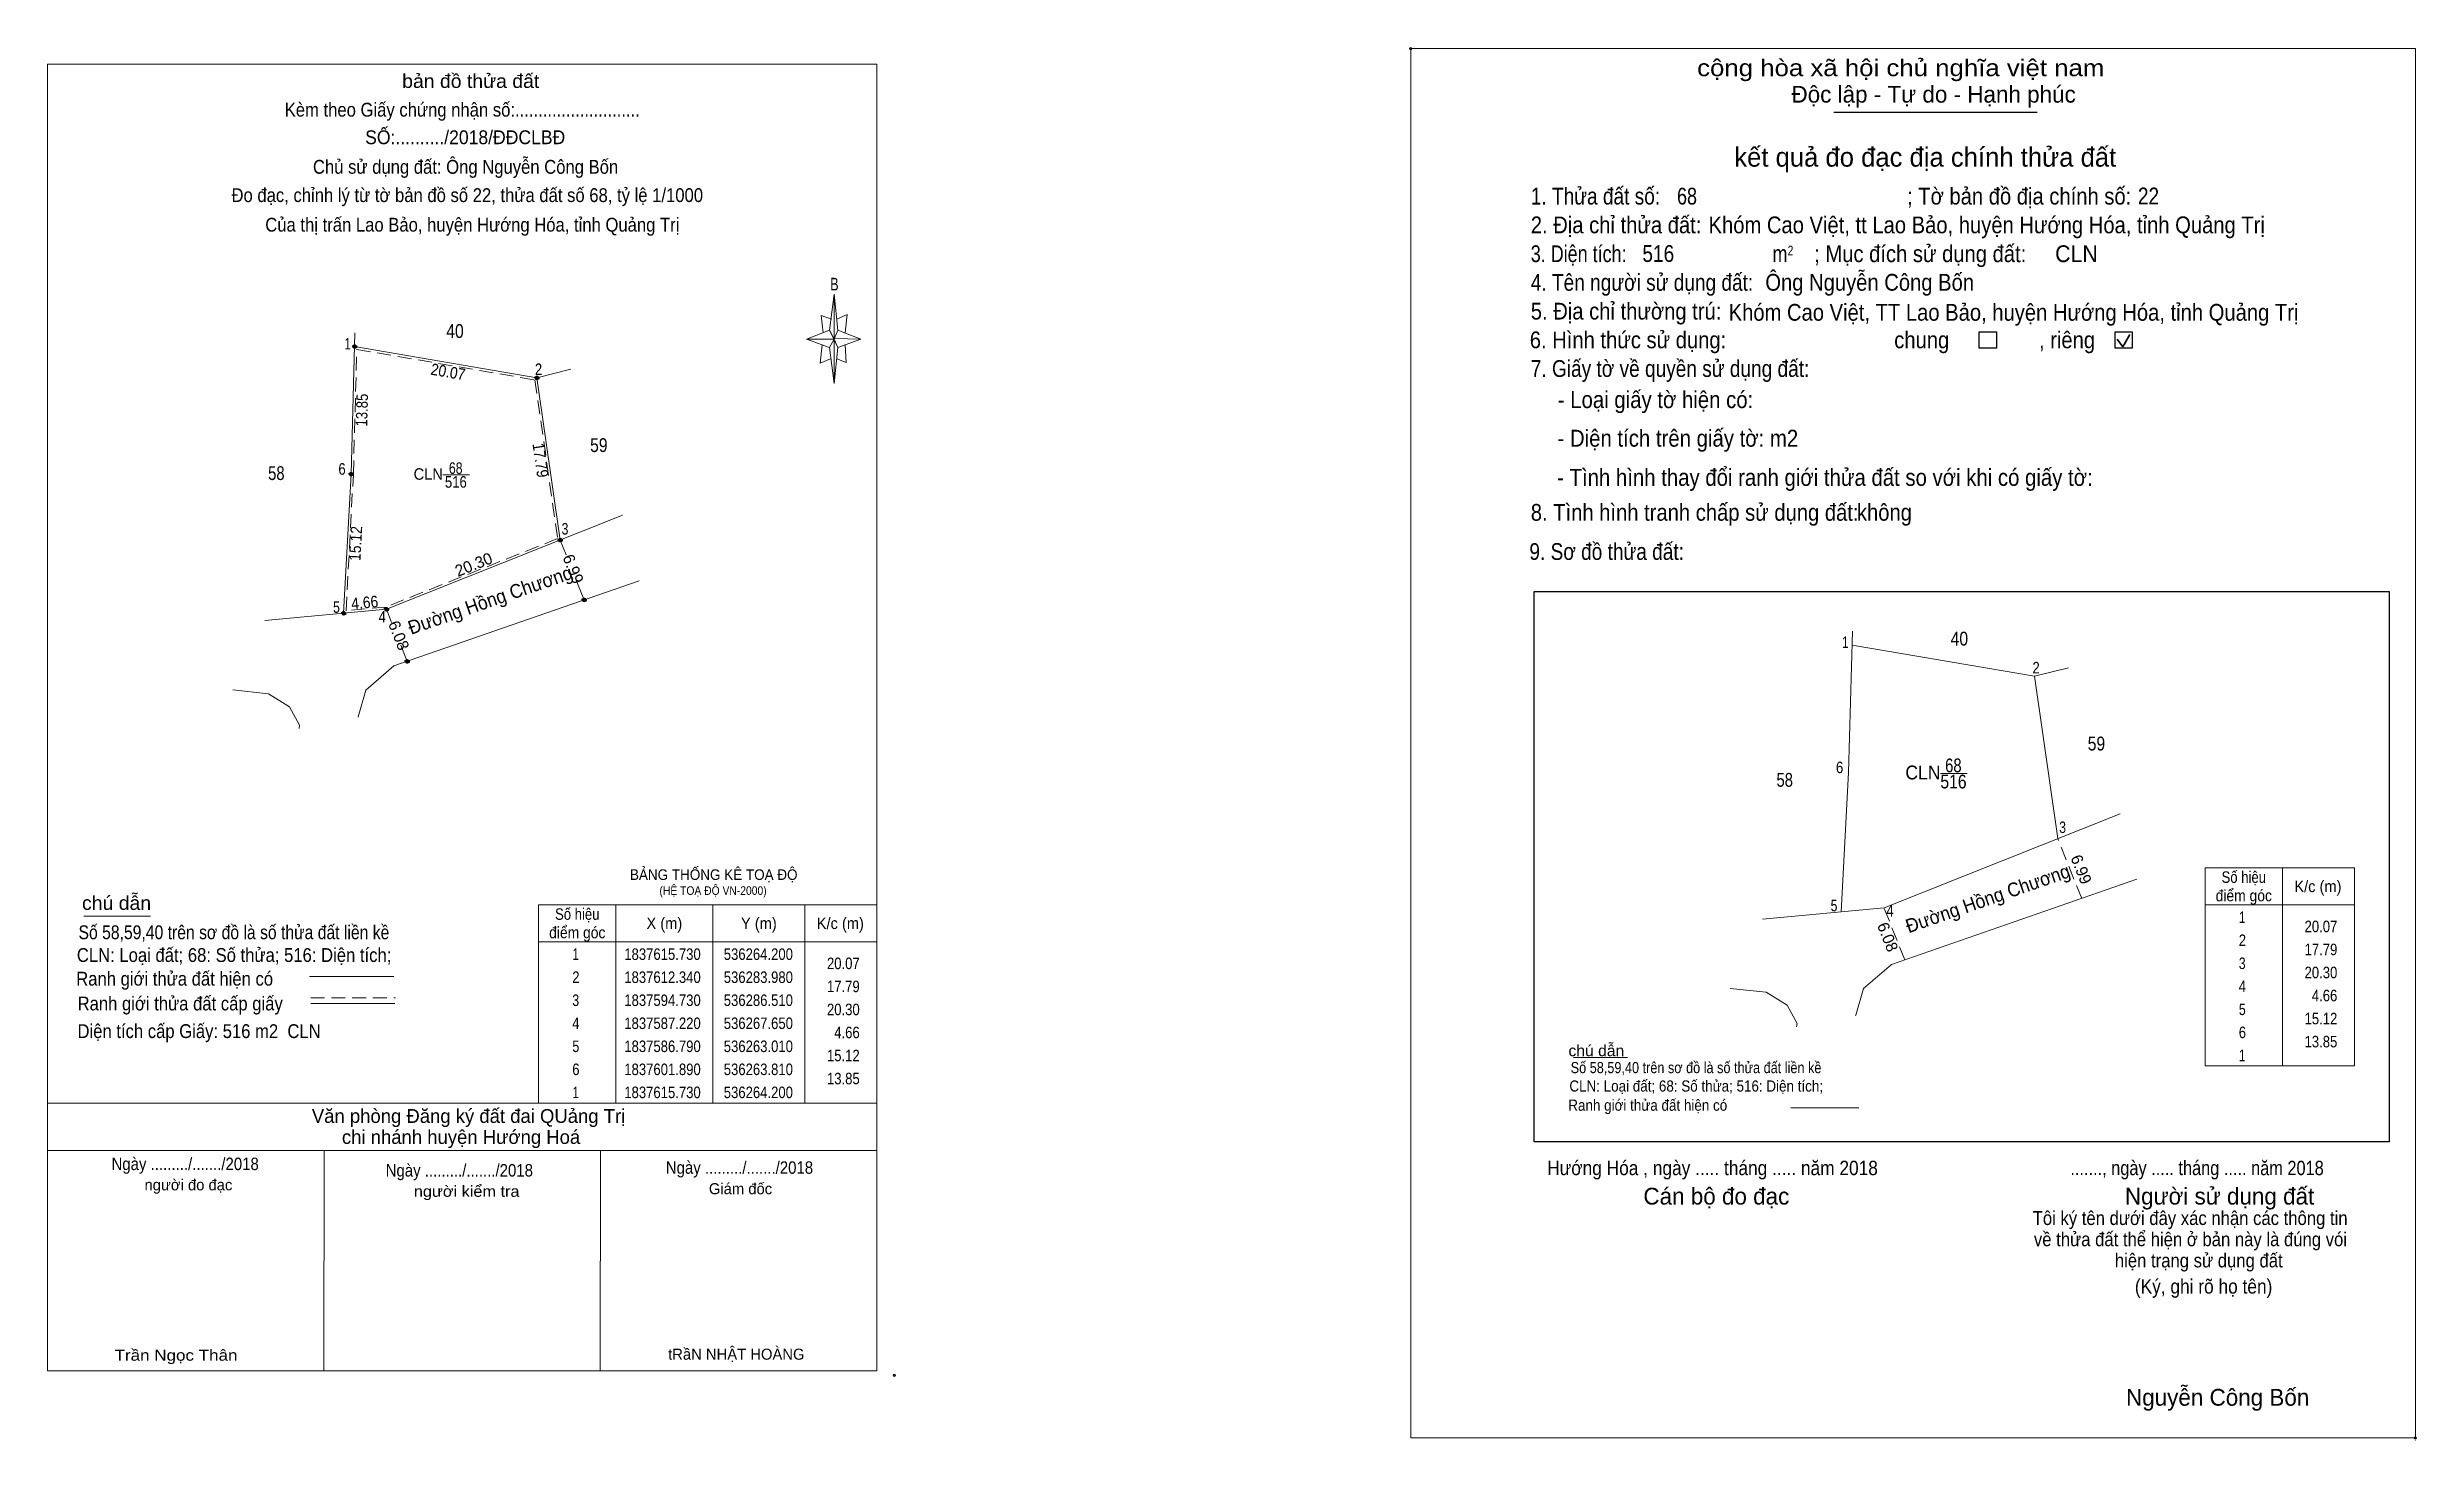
# Model space of a CAD drawing. Header units: metres. Extents: x 536231 to 536488, y 1837497 to 1837648.
import ezdxf
from ezdxf.enums import TextEntityAlignment as Align

# ---------------------------------------------------------------- set-up
doc = ezdxf.new("R2010")
doc.units = ezdxf.units.M
doc.header["$LTSCALE"] = 0.5
doc.header["$PDMODE"] = 32
doc.header["$PDSIZE"] = 0.25
doc.linetypes.add('DOTTED', pattern=[1.5, 0.3, -1.2])
doc.linetypes.add('MEDIUM_DASHED', pattern=[4.5, 3, -1.5])
for name, color, linetype, lineweight in [('1', 7, 'MEDIUM_DASHED', 13), ('17', 7, 'Continuous', 13), ('2', 7, 'Continuous', 13), ('6', 7, 'Continuous', 13), ('8', 7, 'DOTTED', 13)]:
    doc.layers.add(name, color=color, linetype=linetype, lineweight=lineweight)
for name, color, linetype in [('4', 7, 'Continuous'), ('63', 7, 'Continuous'), ('7', 7, 'Continuous')]:
    doc.layers.add(name, color=color, linetype=linetype)

msp = doc.modelspace()

# ---------------------------------------------------------------- hatches: boundary and pattern name
at = {"layer": '8'}
for points in [[(536264.45, 1837615.73, 1), (536263.95, 1837615.73, 1)], [(536284.23, 1837612.34, 1), (536283.73, 1837612.34, 1)], [(536264.06, 1837601.89, 1), (536263.56, 1837601.89, 1)], [(536286.76, 1837594.73, 1), (536286.26, 1837594.73, 1)], [(536263.26, 1837586.79, 1), (536262.76, 1837586.79, 1)], [(536267.9, 1837587.22, 1), (536267.4, 1837587.22, 1)], [(536289.35, 1837588.24, 1), (536288.85, 1837588.24, 1)], [(536270.15, 1837581.57, 1), (536269.65, 1837581.57, 1)]]:
    msp.add_hatch(color=256, dxfattribs=at).paths.add_polyline_path(points)

# ---------------------------------------------------------------- linework, layer by layer
at = {"layer": '1'}
msp.add_lwpolyline([(536264.44, 1837615.43), (536283.76, 1837612.12), (536286.23, 1837594.89), (536267.59, 1837587.47), (536263.27, 1837587.07), (536264.06, 1837601.88)], close=True, dxfattribs=at)
at = {"layer": '17'}
for p, q in [((536396.47, 1837538.57), (536402.31, 1837538.57)), ((536230.86, 1837504.58), (536230.88, 1837528.5)), ((536260.86, 1837504.56), (536260.88, 1837528.47)), ((536290.86, 1837504.54), (536290.88, 1837528.44))]:
    msp.add_line(p, q, dxfattribs=at)
at = {"layer": '2', "lineweight": 25}
for p, q in [((536424.73, 1837641.16), (536446.77, 1837641.16)), ((536392.18, 1837589.16), (536484.99, 1837589.16)), ((536484.99, 1837589.16), (536484.99, 1837529.42))]:
    msp.add_line(p, q, dxfattribs=at)
at = {"layer": '2'}
for p, q in [((536315.73, 1837617.52), (536316.23, 1837621.42)), ((536316.63, 1837617.52), (536319.13, 1837616.52)), ((536264.2, 1837615.73), (536283.98, 1837612.34)), ((536315.73, 1837615.62), (536313.23, 1837616.52)), ((536316.63, 1837615.62), (536316.23, 1837611.72)), ((536317.43, 1837615.92), (536317.53, 1837614.02)), ((536283.98, 1837612.34), (536287.67, 1837613.27)), ((536283.98, 1837612.34), (536286.51, 1837594.73)), ((536317.53, 1837614.02), (536316.53, 1837614.42)), ((536273.78, 1837601.8), (536276.66, 1837601.8)), ((536293.26, 1837597.42), (536267.65, 1837587.22)), ((536287.14, 1837593.14), (536286.51, 1837594.73)), ((536289.1, 1837588.24), (536288.21, 1837590.47)), ((536267.65, 1837587.22), (536254.45, 1837585.99)), ((536426.71, 1837583.34), (536446.49, 1837579.95)), ((536446.49, 1837579.95), (536450.18, 1837580.88)), ((536446.49, 1837579.95), (536449.02, 1837562.34)), ((536254.85, 1837578.06), (536250.97, 1837578.47)), ((536436.29, 1837569.41), (536439.17, 1837569.41)), ((536455.77, 1837565.03), (536430.16, 1837554.83)), ((536234.82, 1837553.92), (536242.06, 1837553.92)), ((536292.56, 1837555.14), (536292.56, 1837533.64)), ((536303.06, 1837555.14), (536303.06, 1837533.64)), ((536313.06, 1837555.14), (536313.06, 1837533.64)), ((536430.16, 1837554.83), (536416.96, 1837553.6)), ((536284.16, 1837551.14), (536320.86, 1837551.14)), ((536259.3, 1837547.37), (536268.44, 1837547.37)), ((536417.36, 1837545.67), (536413.48, 1837546.08)), ((536259.44, 1837544.44), (536268.58, 1837544.44))]:
    msp.add_line(p, q, dxfattribs=at)
at = {"layer": '2', "lineweight": 35}
for p, q in [((536455.47, 1837616.52), (536456.09, 1837615.71)), ((536456.09, 1837615.71), (536456.85, 1837617.06))]:
    msp.add_line(p, q, dxfattribs=at)
at = {"layer": '2', "linetype": 'MEDIUM_DASHED'}
for p, q in [((536451.61, 1837555.85), (536449.02, 1837562.34)), ((536451.61, 1837555.85), (536449.02, 1837562.34)), ((536259.44, 1837545.06), (536268.64, 1837545.06))]:
    msp.add_line(p, q, dxfattribs=at)
at = {"layer": '2'}
for points in [[(536230.86, 1837646.38), (536320.86, 1837646.38), (536320.86, 1837504.58), (536230.86, 1837504.58)], [(536378.81, 1837648.08), (536487.83, 1837648.08), (536487.83, 1837497.29), (536378.81, 1837497.29)], [(536316.23, 1837621.42), (536316.63, 1837617.52), (536316.23, 1837616.52)], [(536316.23, 1837616.52), (536313.23, 1837616.52), (536315.73, 1837617.52), (536316.63, 1837615.62), (536319.13, 1837616.52), (536316.23, 1837616.62)], [(536316.23, 1837616.52), (536316.23, 1837611.72), (536315.73, 1837615.62)], [(536284.16, 1837555.14), (536320.86, 1837555.14), (536320.86, 1837533.64), (536284.16, 1837533.64)]]:
    msp.add_lwpolyline(points, close=True, dxfattribs=at)
for points in [[(536316.23, 1837616.52), (536315.73, 1837617.52), (536313.23, 1837616.52)], [(536315.93, 1837618.72), (536314.83, 1837619.12), (536315.03, 1837617.22)], [(536316.53, 1837618.72), (536317.63, 1837619.22), (536317.43, 1837617.22)], [(536264.24, 1837617.24), (536263.81, 1837601.89), (536263.01, 1837586.79)], [(536314.93, 1837615.92), (536314.73, 1837613.92), (536315.83, 1837614.42)], [(536316.23, 1837616.52), (536316.63, 1837615.62), (536319.13, 1837616.52)], [(536295.08, 1837590.32), (536268.47, 1837581.07), (536265.42, 1837578.44)], [(536426.75, 1837584.85), (536426.32, 1837569.5), (536425.52, 1837554.4)], [(536258.17, 1837574.29), (536258.21, 1837574.65), (536257.14, 1837576.65), (536254.85, 1837578.06)], [(536264.57, 1837575.5), (536264.58, 1837575.55), (536265.42, 1837578.44)], [(536473.41, 1837537.66), (536465.01, 1837537.66), (536465.01, 1837559.16), (536473.41, 1837559.16)], [(536473.41, 1837559.16), (536481.21, 1837559.16), (536481.21, 1837537.66), (536473.41, 1837537.66)], [(536457.59, 1837557.93), (536430.98, 1837548.68), (536427.93, 1837546.05)], [(536465.01, 1837555.16), (536473.41, 1837555.16), (536481.21, 1837555.16)], [(536420.68, 1837541.9), (536420.72, 1837542.26), (536419.65, 1837544.26), (536417.36, 1837545.67)], [(536427.08, 1837543.11), (536427.09, 1837543.16), (536427.93, 1837546.05)]]:
    msp.add_lwpolyline(points, dxfattribs=at)
at = {"layer": '2', "lineweight": 25}
for points in [[(536440.5, 1837617.32), (536442.37, 1837617.32), (536442.37, 1837615.57), (536440.5, 1837615.57)], [(536455.23, 1837617.32), (536457.1, 1837617.32), (536457.1, 1837615.57), (536455.23, 1837615.57)]]:
    msp.add_lwpolyline(points, close=True, dxfattribs=at)
msp.add_lwpolyline([(536484.99, 1837529.42), (536392.18, 1837529.42), (536392.18, 1837589.16)], dxfattribs=at)
at = {"layer": '2'}
for p in [(536378.81, 1837648.08), (536487.83, 1837497.29)]:
    msp.add_point(p, dxfattribs=at)
at = {"layer": '6'}
for p, q in [((536230.86, 1837533.64), (536320.86, 1837533.64)), ((536230.86, 1837533.64), (536320.86, 1837533.64)), ((536420.04, 1837533.12), (536427.42, 1837533.12)), ((536230.86, 1837528.48), (536320.86, 1837528.48))]:
    msp.add_line(p, q, dxfattribs=at)
msp.add_point((536322.76, 1837504.08), dxfattribs=at)
at = {"layer": '8', "linetype": 'Continuous'}
for p, q in [((536268.21, 1837585.8), (536267.65, 1837587.22)), ((536269.9, 1837581.57), (536269.2, 1837583.32)), ((536473.41, 1837559.16), (536473.41, 1837537.66))]:
    msp.add_line(p, q, dxfattribs=at)
at = {"layer": '8', "linetype": 'MEDIUM_DASHED'}
msp.add_line((536432.41, 1837549.18), (536430.16, 1837554.83), dxfattribs=at)
at = {"layer": '8'}
for centre in [(536264.2, 1837615.73), (536283.98, 1837612.34), (536263.81, 1837601.89), (536286.51, 1837594.73), (536263.01, 1837586.79), (536267.65, 1837587.22), (536289.1, 1837588.24), (536269.9, 1837581.57)]:
    msp.add_circle(centre, 0.25, dxfattribs=at)

# ---------------------------------------------------------------- texts
at = {"layer": '2'}
for s, height, width, p in [('cộng hòa xã hội chủ nghĩa việt nam', 1.82, 1.15, (536409.88, 1837645.08)), ('1. Thửa đất số:', 1.82, 0.85, (536391.83, 1837631.15)), ('68', 1.82, 0.8, (536407.7, 1837631.15)), ('; Tờ bản đồ địa chính số:', 1.82, 0.9, (536432.66, 1837631.15)), ('22', 1.82, 0.85, (536457.71, 1837631.17)), ('2. Địa chỉ thửa đất:', 1.82, 0.9, (536391.83, 1837628.03)), ('Khóm Cao Việt, tt Lao Bảo, huyện Hướng Hóa, tỉnh Quảng Trị', 1.82, 0.9, (536411.12, 1837628.03)), ('3. Diện tích:', 1.82, 0.8, (536391.83, 1837624.9)), ('516', 1.82, 0.85, (536403.94, 1837624.92)), ('m', 1.82, 0.8, (536418.06, 1837624.9)), ('2', 1.04, 0.8, (536419.7, 1837625.64)), ('; Mục đích sử dụng đất:', 1.82, 0.9, (536422.58, 1837624.9)), (' CLN', 1.82, 0.95, (536448.09, 1837624.9)), ('4. Tên người sử dụng đất:', 1.82, 0.85, (536391.83, 1837621.79)), ('Ông Nguyễn Công Bốn', 1.82, 0.9, (536417.28, 1837621.8)), ('5. Địa chỉ thường trú:', 1.82, 0.9, (536391.83, 1837618.67)), ('Khóm Cao Việt, TT Lao Bảo, huyện Hướng Hóa, tỉnh Quảng Trị', 1.82, 0.9, (536413.3, 1837618.54)), ('6. Hình thức sử dụng:', 1.82, 0.9, (536391.72, 1837615.55)), ('chung                , riêng', 1.82, 0.9, (536431.27, 1837615.55)), ('7. Giấy tờ về quyền sử dụng đất:', 1.82, 0.85, (536391.83, 1837612.44)), ('8. Tình hình tranh chấp sử dụng đất: ', 1.82, 0.9, (536391.83, 1837596.83)), ('không', 1.82, 0.9, (536427.22, 1837596.84)), ('9. Sơ đồ thửa đất:', 1.82, 0.85, (536391.68, 1837592.58)), ('BẢNG THỐNG KÊ TOẠ ĐỘ ', 1.15, 0.95, (536294.08, 1837557.85)), ('chú dẫn', 1.5, 1.05, (536234.62, 1837554.6)), ('(HỆ TOẠ ĐỘ VN-2000)', 0.93, 0.9, (536297.28, 1837556.23)), ('Số 58,59,40 trên sơ đồ là số thửa đất liền kề', 1.5, 0.85, (536234.24, 1837551.42)), ('CLN: Loại đất; 68: Số thửa; 516: Diện tích;', 1.5, 0.9, (536234.06, 1837548.95)), ('Ranh giới thửa đất hiện có ', 1.5, 0.9, (536233.99, 1837546.38)), ('Ranh giới thửa đất cấp giấy', 1.5, 0.9, (536234.14, 1837543.69)), ('Diện tích cấp Giấy: 516 m2  CLN', 1.5, 0.9, (536234.13, 1837540.69)), ('Hướng Hóa , ngày ..... tháng ..... năm 2018', 1.56, 0.9, (536393.61, 1837525.81)), ('......., ngày ..... tháng ..... năm 2018', 1.56, 0.85, (536450.38, 1837525.81)), ('(Ký, ghi rõ họ tên)', 1.56, 0.9, (536457.38, 1837512.96))]:
    msp.add_text(s, height=height, dxfattribs=dict(at, width=width)).set_placement(p)
for s, height, width, p in [('bản đồ thửa đất', 1.5, 1.05, (536276.8, 1837643.8)), ('Kèm theo Giấy chứng nhận số:...........................', 1.5, 0.9, (536275.88, 1837640.69)), ('SỐ:........../2018/ĐĐCLBĐ', 1.5, 0.95, (536276.2, 1837637.7)), ('Chủ sử dụng đất: Ông Nguyễn Công Bốn', 1.5, 0.9, (536276.24, 1837634.49)), ('Đo đạc, chỉnh lý từ tờ bản đồ số 22, thửa đất số 68, tỷ lệ 1/1000 ', 1.5, 0.9, (536276.675, 1837631.42)), ('Của thị trấn Lao Bảo, huyện Hướng Hóa, tỉnh Quảng Trị', 1.5, 0.9, (536276.975, 1837628.21)), ('B', 1.378, 0.75, (536316.26, 1837621.82)), ('40', 1.5, 0.85, (536275.09, 1837616.67)), ('59', 1.5, 0.85, (536290.7, 1837604.29)), ('58', 1.5, 0.8, (536255.705, 1837601.25)), ('68', 1.25, 0.8, (536275.17, 1837601.92)), ('516', 1.25, 0.85, (536275.185, 1837600.42)), ('40', 1.5, 0.85, (536438.34, 1837583.29)), ('59', 1.5, 0.85, (536453.21, 1837571.9)), ('58', 1.5, 0.8, (536419.385, 1837567.96)), ('516', 1.5, 0.85, (536437.7, 1837567.78)), ('68', 1.5, 0.8, (536437.685, 1837569.53)), ('Số hiệu', 1.25, 0.85, (536469.2, 1837557.53)), ('điểm góc', 1.25, 0.9, (536469.2, 1837555.53)), ('K/c (m)', 1.25, 0.95, (536477.245, 1837556.53)), ('Số hiệu', 1.25, 0.85, (536288.36, 1837553.52)), ('X (m)', 1.25, 0.95, (536297.81, 1837552.52)), ('Y (m)', 1.25, 0.95, (536308.065, 1837552.52)), ('K/c (m)', 1.25, 0.95, (536316.905, 1837552.52)), (' 1', 1.25, 0.75, (536468.85, 1837553.18)), ('điểm góc', 1.25, 0.9, (536288.36, 1837551.52)), (' 2', 1.25, 0.85, (536468.855, 1837550.68)), (' 1', 1.25, 0.75, (536288.01, 1837549.17)), ('1837615.730', 1.25, 0.85, (536297.61, 1837549.17)), ('536264.200', 1.25, 0.85, (536308.01, 1837549.17)), (' 3', 1.25, 0.8, (536468.845, 1837548.18)), (' 3', 1.25, 0.8, (536288.005, 1837544.17)), (' 2', 1.25, 0.85, (536288.015, 1837546.67)), ('1837612.340', 1.25, 0.85, (536297.61, 1837546.67)), ('1837594.730', 1.25, 0.85, (536297.61, 1837544.17)), ('536283.980', 1.25, 0.85, (536308.01, 1837546.67)), ('536286.510', 1.25, 0.85, (536308.01, 1837544.17)), (' 4', 1.25, 0.85, (536468.85, 1837545.68)), (' 4', 1.25, 0.85, (536288.01, 1837541.67)), ('1837587.220', 1.25, 0.85, (536297.61, 1837541.67)), ('536267.650', 1.25, 0.85, (536308.01, 1837541.67)), (' 5', 1.25, 0.8, (536468.855, 1837543.18)), (' 5', 1.25, 0.8, (536288.015, 1837539.17)), ('1837586.790', 1.25, 0.85, (536297.61, 1837539.17)), ('536263.010', 1.25, 0.85, (536308.01, 1837539.17)), (' 6', 1.25, 0.85, (536468.855, 1837540.68)), (' 6', 1.25, 0.85, (536288.015, 1837536.67)), ('1837601.890', 1.25, 0.85, (536297.61, 1837536.67)), ('536263.810', 1.25, 0.85, (536308.01, 1837536.67)), (' 1', 1.25, 0.75, (536468.85, 1837538.18)), (' 1', 1.25, 0.75, (536288.01, 1837534.17)), ('1837615.730', 1.25, 0.85, (536297.61, 1837534.17)), ('536264.200', 1.25, 0.85, (536308.01, 1837534.17)), ('Tôi ký tên dưới đây xác nhận các thông tin', 1.503, 0.9, (536463.38, 1837520.4)), ('về thửa đất thể hiện ở bản này là đúng vói', 1.503, 0.9, (536463.415, 1837518.1)), ('hiện trạng sử dụng đất', 1.503, 0.9, (536464.315, 1837515.8))]:
    msp.add_text(s, height=height, dxfattribs=dict(at, width=width)).set_placement(p, align=Align.CENTER)
for s, p in [('Độc lập - Tự do - Hạnh phúc', (536420.12, 1837642.21)), ('Cán bộ đo đạc', (536404.05, 1837522.62)), ('Người sử dụng đất', (536456.3, 1837522.62)), ('Nguyễn Công Bốn', (536456.42, 1837500.79))]:
    msp.add_text(s, height=1.82, dxfattribs=at).set_placement(p)
for s, height, p in [('kết quả đo đạc địa chính thửa đất', 2.08, (536434.635, 1837635.26)), ('.', 0.52, (536487.8057, 1837497))]:
    msp.add_text(s, height=height, dxfattribs=at).set_placement(p, align=Align.CENTER)
for s, height, width, p in [(' 1', 1.25, 0.75, (536263.79, 1837615.42)), (' 2', 1.25, 0.85, (536284.55, 1837612.65)), (' 6', 1.25, 0.85, (536263.23, 1837601.83)), ('CLN', 1.25, 0.95, (536273.78, 1837601.28)), (' 3', 1.25, 0.8, (536287.4, 1837595.33)), (' 5', 1.25, 0.8, (536262.6, 1837586.84)), (' 4', 1.25, 0.85, (536267.59, 1837585.79)), (' 1', 1.25, 0.75, (536426.3, 1837583.03)), (' 2', 1.25, 0.85, (536447.06, 1837580.26)), (' 6', 1.25, 0.85, (536425.74, 1837569.44)), ('CLN', 1.5, 0.95, (536436.29, 1837568.76)), (' 3', 1.25, 0.8, (536449.91, 1837562.94)), (' 5', 1.25, 0.8, (536425.11, 1837554.45)), (' 4', 1.25, 0.85, (536431.2, 1837553.88)), ('20.07', 1.25, 0.85, (536479.35, 1837552.18)), ('17.79', 1.25, 0.85, (536479.35, 1837549.68)), ('20.07', 1.25, 0.85, (536319.01, 1837548.17)), ('20.30', 1.25, 0.85, (536479.35, 1837547.18)), ('17.79', 1.25, 0.85, (536319.01, 1837545.67)), ('4.66', 1.25, 0.85, (536479.35, 1837544.68)), ('20.30', 1.25, 0.85, (536319.01, 1837543.17)), ('15.12', 1.25, 0.85, (536479.35, 1837542.18)), ('4.66', 1.25, 0.85, (536319.01, 1837540.67)), ('13.85', 1.25, 0.85, (536479.35, 1837539.68)), ('15.12', 1.25, 0.85, (536319.01, 1837538.17)), ('13.85', 1.25, 0.85, (536319.01, 1837535.67))]:
    msp.add_text(s, height=height, dxfattribs=dict(at, width=width)).set_placement(p, align=Align.RIGHT)
for p in [(536287.3399, 1837591.3717), (536450.9799, 1837558.7617)]:
    msp.add_text('6.99', height=1.25, rotation=291.756, dxfattribs=at).set_placement(p, align=Align.CENTER)
at = {"layer": '2', "width": 0.95}
for p in [(536279.1587, 1837587.5196), (536441.6687, 1837555.1296)]:
    msp.add_text('Đường Hồng Chương', height=1.5, rotation=19.168, dxfattribs=at).set_placement(p, align=Align.CENTER)
at = {"layer": '4'}
for p in [(536268.4128, 1837584.1562), (536429.9828, 1837551.4262)]:
    msp.add_text('6.08', height=1.25, rotation=291.714, dxfattribs=at).set_placement(p, align=Align.CENTER)
at = {"layer": '6'}
for s, height, width, p in [('chú dẫn', 1.211, 1.05, (536395.92, 1837538.72)), ('Số 58,59,40 trên sơ đồ là số thửa đất liền kề', 1.21, 0.85, (536396.16, 1837536.88)), ('CLN: Loại đất; 68: Số thửa; 516: Diện tích;', 1.21, 0.9, (536396.02, 1837534.88)), ('Ranh giới thửa đất hiện có ', 1.211, 0.9, (536395.9, 1837532.8))]:
    msp.add_text(s, height=height, dxfattribs=dict(at, width=width)).set_placement(p)
for s, height, p in [(' Văn phòng Đăng ký đất đai QUảng Trị', 1.5, (536276.285, 1837531.48)), ('chi nhánh huyện Hướng Hoá', 1.5, (536275.75, 1837529.2)), ('người đo đạc', 1.2, (536246.165, 1837524.16)), ('Giám đốc', 1.2, (536306.075, 1837523.74)), ('tRầN NHẬT HOÀNG', 1.2, (536305.62, 1837505.78))]:
    msp.add_text(s, height=height, dxfattribs=at).set_placement(p, align=Align.CENTER)
for s, height, width, p in [('Ngày ........./......./2018', 1.35, 0.9, (536245.81, 1837526.36)), ('Ngày ........./......./2018', 1.35, 0.9, (536305.96, 1837525.96)), ('Ngày ........./......./2018', 1.35, 0.9, (536275.56, 1837525.66)), ('người kiểm tra', 1.2, 1.1, (536276.36, 1837523.46)), ('Trần Ngọc Thân', 1.2, 1.15, (536244.82, 1837505.67))]:
    msp.add_text(s, height=height, dxfattribs=dict(at, width=width)).set_placement(p, align=Align.CENTER)
at = {"layer": '63'}
for s, rotation, width, p in [('20.07', 350.275, 0.9, (536274.2394, 1837612.3796)), ('13.85', 88.386, 0.85, (536265.6109, 1837608.8274)), ('17.79', 278.176, 0.9, (536283.7595, 1837603.3139)), ('15.12', 86.967, 0.9, (536264.9276, 1837594.3319)), ('4.66', 5.295, 0.9, (536265.3523, 1837587.3346))]:
    msp.add_text(s, height=1.25, rotation=rotation, dxfattribs=dict(at, width=width)).set_placement(p, align=Align.CENTER)
msp.add_text('20.30', height=1.25, rotation=21.712, dxfattribs=at).set_placement((536277.3488, 1837591.5041), align=Align.CENTER)
at = {"layer": '7', "width": 0.9}
for s, p in [('     - Loại giấy tờ hiện có:', (536391.69, 1837609.06)), ('- Diện tích trên giấy tờ: m2', (536394.73, 1837604.87)), ('     - Tình hình thay đổi ranh giới thửa đất so với khi có giấy tờ:', (536391.62, 1837600.62))]:
    msp.add_text(s, height=1.835, dxfattribs=at).set_placement(p)

doc.saveas('drawing.dxf')
